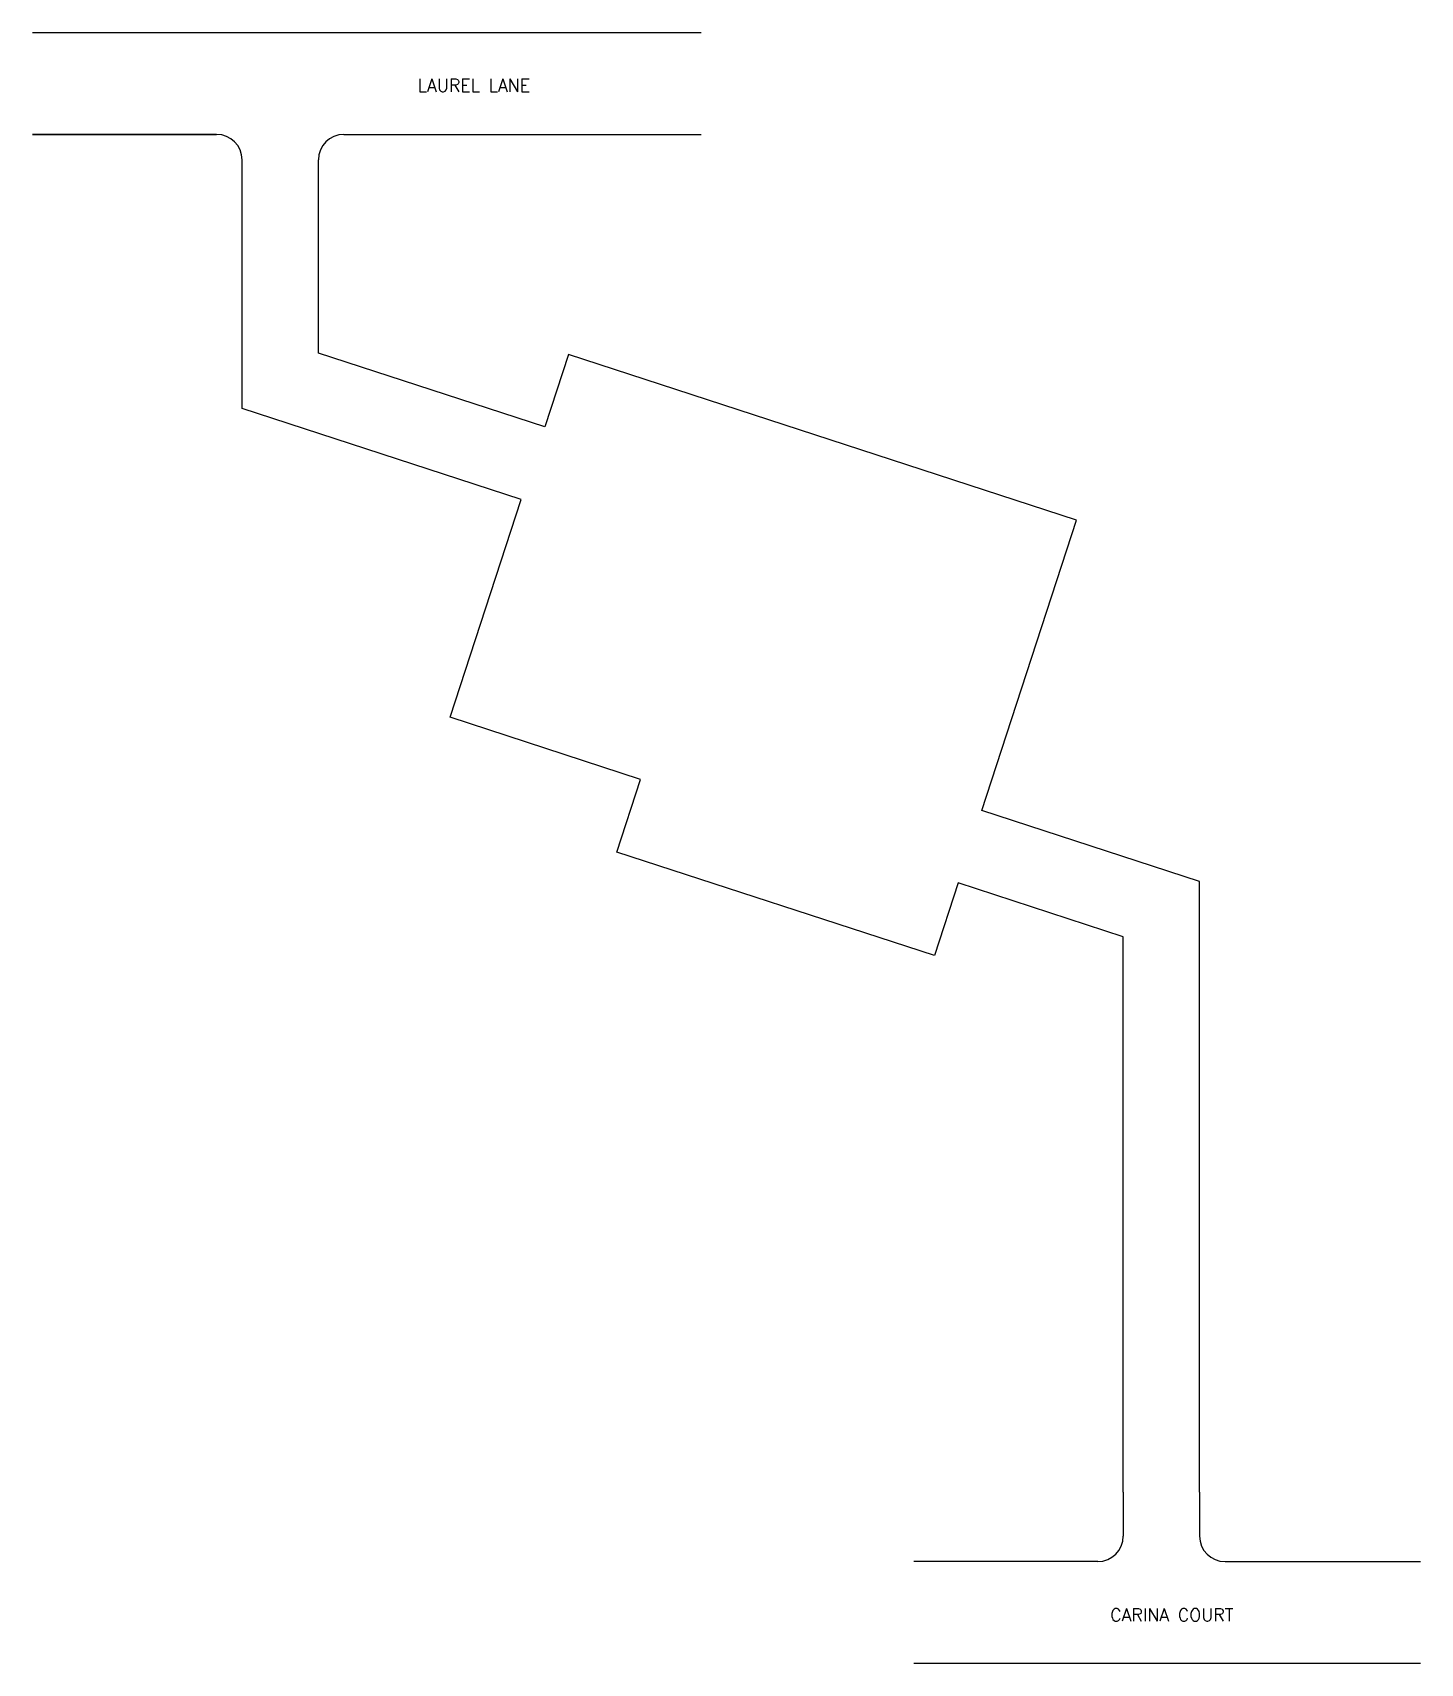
# Model space of a CAD drawing. Header units: metres. Extents: x 978 to 1087, y 987 to 1115.
import ezdxf
from ezdxf.enums import TextEntityAlignment as Align

# ---------------------------------------------------------------- set-up
doc = ezdxf.new("R2010")
doc.units = ezdxf.units.M
doc.header["$LTSCALE"] = 8
doc.layers.add('20896188-C-EOP', color=7, linetype='Continuous')
doc.layers.add('20896188-C-ROW', color=253, linetype='Continuous')
doc.styles.add('F2021 Final', font='simplex.shx', dxfattribs={"height": 0.8})

msp = doc.modelspace()

# ---------------------------------------------------------------- linework, layer by layer
at = {"layer": '20896188-C-EOP'}
for points in [[(1063.23, 1000), (1063.23, 1043.65), (1050.26, 1047.88), (1048.4, 1042.17), (1023.44, 1050.31), (1025.31, 1056.02), (1010.33, 1060.9), (1015.91, 1078.02), (993.99, 1085.17), (993.99, 1101.21)], [(1069.23, 1000), (1069.23, 1048), (1052.12, 1053.58), (1059.56, 1076.4), (1019.64, 1089.42), (1017.77, 1083.72), (999.99, 1089.52), (999.99, 1101.21)]]:
    msp.add_lwpolyline(points, dxfattribs=at)
at = {"layer": '20896188-C-ROW'}
for p, q in [((977.53, 1114.71), (1030.06, 1114.71)), ((977.53, 1106.71), (991.99, 1106.71)), ((991.99, 1106.71), (977.53, 1106.71)), ((1001.99, 1106.71), (1030.06, 1106.71)), ((993.99, 1101.21), (993.99, 1104.71)), ((999.99, 1101.21), (999.99, 1104.71)), ((1063.23, 1000), (1063.23, 996.54)), ((1069.23, 1000), (1069.23, 996.54)), ((1061.23, 994.54), (1046.77, 994.54)), ((1071.23, 994.54), (1086.58, 994.54)), ((1086.58, 986.54), (1046.77, 986.54))]:
    msp.add_line(p, q, dxfattribs=at)
for centre, start, end in [((991.99, 1104.71), 0, 90), ((1001.99, 1104.71), 90, 180), ((1061.23, 996.54), 270, 0), ((1071.23, 996.54), 180, 270)]:
    msp.add_arc(centre, 2, start, end, dxfattribs=at)

# ---------------------------------------------------------------- texts
at = {"layer": '20896188-C-ROW', "style": 'F2021 Final'}
for s, p in [('LAUREL LANE', (1012.21, 1110.57)), ('CARINA COURT', (1067.05, 990.35))]:
    msp.add_text(s, height=1, dxfattribs=at).set_placement(p, align=Align.MIDDLE_CENTER)

doc.saveas('drawing.dxf')
